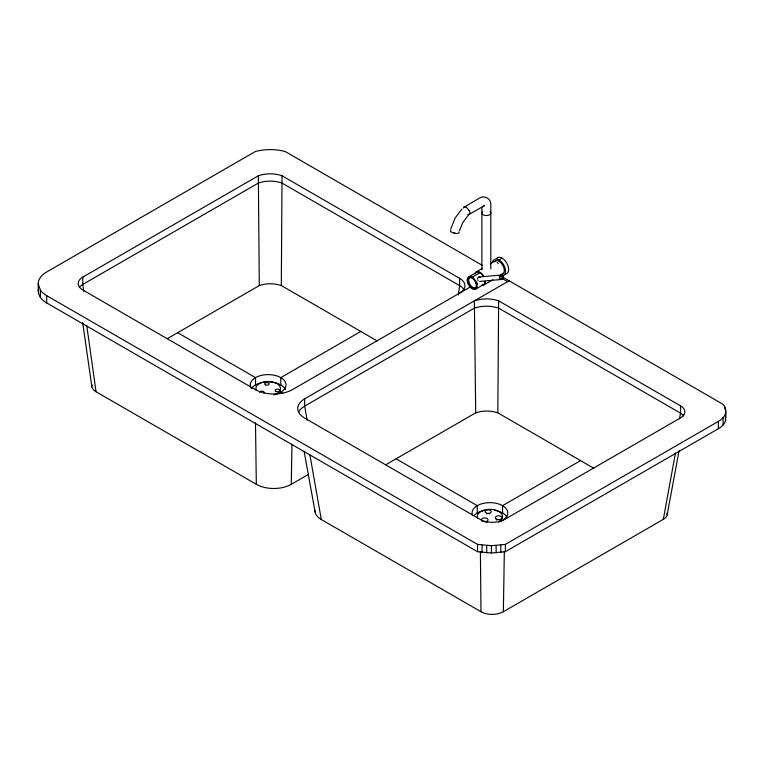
<?xml version="1.0" encoding="UTF-8"?>
<svg xmlns="http://www.w3.org/2000/svg" width="764" height="764" viewBox="0 0 764 764"><rect width="100%" height="100%" fill="white"/><g stroke="black" fill="none" stroke-linecap="round" stroke-linejoin="round"><path stroke-width="1.15" d="M377.32 340.983L281.324 285.564L282.021 175.777A22.586 13.045 0 0 0 258.337 175.777L82.789 277.131A15.729 9.082 0 0 0 82.789 289.976L255.138 389.487A26.578 15.347 0 0 0 292.727 389.487L470.93 286.605M593.857 468.294L497.813 412.837L498.634 300.844A23.665 13.666 0 0 0 474.358 300.844L475.714 412.837L385.858 464.722M315.016 510.763A21.478 12.405 0 0 0 321.31 519.53L480.986 611.716A15.824 9.139 0 0 0 503.361 611.716L504.336 551.484M91.881 384.684A14.631 8.442 0 0 0 96.035 391.76L256.322 484.3A24.715 14.268 0 0 0 291.285 484.3L291.953 444.094M458.324 295.028L459.622 285.612L459.622 278.316L282.021 175.777M482.647 265.519L285.239 151.539A35.125 20.275 0 0 0 255.291 151.539L46.699 271.974A29.013 16.751 0 0 0 38.2 283.816L38.448 293.3L40.406 297.521A29.013 16.751 0 0 0 46.699 302.955L477.548 551.704L491.443 552.993L505.338 551.704L718.399 428.699A25.355 14.64 0 0 0 725.542 420.534C725.017 415.138 727.49 408.53 722.897 404.223L502.072 276.73M725.542 420.534L725.771 410.144M679.473 418.958L680.523 413.152L680.523 405.856L498.634 300.844M503.361 611.716L663.333 519.358L675.433 453.1M667.144 514.888L679.081 450.655M450.827 228.808L455.124 218.007L461.914 209.04M459.546 230.547L462.869 222.41L468.456 215.018M490.822 268.985L490.822 204.695C491.309 198.821 484.3 194.772 479.448 198.134L463.633 207.445A4.565 2.216 53.1 0 0 463.433 208.075M467.883 214.436A4.431 2.149 53.1 0 0 468.599 214.541L469.573 213.977M167.335 338.653L259.302 285.564A21.01 12.128 0 0 1 281.324 285.564M469.172 214.378L484.491 205.64L483.45 205.86M360.799 331.442L280.799 377.636L280.799 384.932M476.249 271.898L482.237 268.441M490.221 263.838L495.206 260.954M468.609 276.902L476.507 272.347M498.987 259.922L502.072 258.137M472.133 277.256L480.031 272.691M472.133 278.086L472.926 277.628M475.829 282.68L476.249 284.113A6.026 3.486 60 0 1 471.388 287.436A6.026 3.486 60 0 1 468.638 278.172A6.026 3.486 60 0 1 475.829 282.68L476.612 282.222L476.984 283.664M476.039 283.396L476.832 282.938M472.133 287.933L472.926 287.484M475.657 289.117L483.555 284.561M483.813 285.001L492.79 279.815M500.773 275.212L502.769 274.056M680.523 405.856A14.755 8.519 0 0 1 680.523 417.898L504.737 519.386A17.391 10.037 0 0 1 480.145 519.386L304.674 418.08A23.608 13.628 0 0 1 304.674 398.808L509.101 280.789M291.285 484.3L308.637 474.291M580.573 460.625L502.55 505.663L502.55 512.959M38.2 283.816L40.406 290.224A29.013 16.751 0 0 0 46.699 295.658L477.548 544.407L491.443 545.697L505.338 544.407L718.399 421.403A25.355 14.64 0 0 0 725.542 413.238M464.034 207.034L464.607 206.872A4.431 2.149 53.1 0 1 467.769 208.696L469.106 210.597M479.009 277.017L500.907 275.059M479.716 281.419L501.614 279.471M454.102 232.6L454.838 232.762M502.578 278.764L507.592 281.658M177.668 332.693L255.52 377.636L255.52 384.932M280.799 392.228L282.842 393.412M396.105 458.801L477.28 505.663L477.28 512.959M497.106 262.424L498.204 263.59M725.466 415.902L725.771 417.44M304.139 451.486L315.198 512.377M309.812 454.437L321.31 519.53M307.109 420.143L304.674 406.104L304.674 398.808M82.674 322.484L91.881 386.89M86.762 325.617L96.035 391.76M83.773 291.495L82.789 284.437L82.789 277.131M255.491 422.798L256.322 484.3M480.394 551.484L480.986 611.716M259.302 285.564L258.337 175.777M724.883 407.097L724.883 409.179M723.097 417.65L723.097 424.946M718.399 421.403L718.399 428.699M505.338 544.407L505.338 551.704M500.792 545.124L500.792 552.42M496.142 545.553L496.142 552.849M491.443 545.697L491.443 552.993M486.744 545.553L486.744 552.849M482.094 545.124L482.094 552.42M481.883 207.187L481.883 269.902M477.548 544.407L477.548 551.704M46.699 295.658L46.699 302.955M40.406 290.224L40.406 297.521M459.622 278.316A18.145 10.476 0 0 1 459.622 293.128M475.714 412.837A21.535 12.434 0 0 1 497.813 412.837M667.144 512.873A13.427 7.755 0 0 1 663.333 519.358M38.2 291.113A29.013 16.751 0 0 1 38.448 288.926M79.38 287.379A15.729 9.082 0 0 1 82.789 284.437L258.337 183.083A22.586 13.045 0 0 1 282.021 183.083L459.622 285.612A18.145 10.476 0 0 1 464.311 290.31M683.723 415.912A14.755 8.519 0 0 0 680.523 413.152L498.634 308.14A23.665 13.666 0 0 0 474.358 308.14L304.674 406.104A23.608 13.628 0 0 0 298.571 412.216M250.888 387.606A17.878 10.324 0 0 1 263.16 375.019A17.878 10.324 0 0 1 285.201 381.828A17.878 10.324 0 0 1 273.894 394.702M472.649 515.633A17.878 10.324 0 0 1 483.803 503.266A17.878 10.324 0 0 1 506.112 508.604A17.878 10.324 0 0 1 498.854 521.898M256.284 390.414A12.291 7.096 0 0 1 263.952 381.914A12.291 7.096 0 0 1 279.29 385.581A12.291 7.096 0 0 1 274.305 394.721M477.71 518.498A12.635 7.296 0 0 1 493.181 509.559A12.635 7.296 0 0 1 498.854 521.774M280.025 390.394A12.291 7.096 0 0 1 280.445 392.228M251.356 388.704A17.878 10.324 0 0 1 262.415 382.458M263.532 382.258A17.878 10.324 0 0 1 266.989 381.933M269.32 381.933A17.878 10.324 0 0 1 272.786 382.258M273.894 382.458A17.878 10.324 0 0 1 285.421 389.554M474.434 515.098A17.878 10.324 0 0 1 485.293 510.295M494.537 510.295A17.878 10.324 0 0 1 507.181 517.591M259.626 392.438A2.235 1.289 0 0 1 262.444 391.197A2.235 1.289 0 0 1 263.8 393.088M481.769 520.8A3.352 1.939 0 0 1 483.593 518.03A3.352 1.939 0 0 1 488.005 519.549A3.352 1.939 0 0 1 484.643 521.783M482.972 521.516A3.352 1.939 0 0 1 482.285 521.201M484.739 521.564A3.352 1.939 0 0 1 487.098 522.156M486.592 513.771A3.085 1.786 0 0 1 489.676 513.771M496.285 520.017A3.352 1.939 0 0 1 501.031 520.017M496.39 258.652A9.283 5.358 60 0 1 506.723 263.045A9.283 5.358 60 0 1 505.357 274.19M492.646 261.88A9.283 5.358 60 0 1 502.989 263.8A9.283 5.358 60 0 1 502.273 275.966M494.356 261.746A7.564 4.364 60 0 1 502.769 265.318A7.564 4.364 60 0 1 501.661 274.4M485.379 281.534A7.564 4.364 60 0 1 481.416 285.211M474.864 273.865A7.564 4.364 60 0 1 483.813 276.272M475.714 273.082A7.048 4.068 60 0 1 483.555 276.415M485.016 281.333A7.048 4.068 60 0 1 482.523 284.877M490.221 211.695A4.469 2.579 0 0 1 486.353 215.572A4.469 2.579 0 0 1 482.485 211.695M469.23 210.673A4.565 2.216 53.1 0 1 469.707 214.054M459.002 231.798A4.469 1.795 11.9 0 1 454.293 233.287A4.469 1.795 11.9 0 1 450.951 230.002M476.612 287.149A6.026 3.486 60 0 1 469.535 283.597A6.026 3.486 60 0 1 471.818 277.16M478.044 280.627A2.235 1.767 84.9 0 1 477.786 280.13M477.605 278.994A2.235 1.767 84.9 0 1 480.336 277.408M499.312 276.205A1.91 1.509 84.9 0 1 501.289 275.689A1.91 1.509 84.9 0 1 501.958 278.153A1.91 1.509 84.9 0 1 500.095 279.108M499.446 278.526A1.91 1.509 84.9 0 1 499.226 278.106M476.946 284.303L476.449 282.623A7.048 4.068 60 0 0 468.046 277.351A7.048 4.068 60 0 0 471.264 288.181A7.048 4.068 60 0 0 476.946 284.303M265.538 384.884A2.235 1.289 0 0 0 269.138 384.063A2.235 1.289 0 0 0 266.12 382.668A2.235 1.289 0 0 0 265.538 384.884M276.1 391.483A2.235 1.289 0 0 0 279.614 390.547A2.235 1.289 0 0 0 276.444 389.258A2.235 1.289 0 0 0 276.1 391.483M496.285 519.109A3.352 1.939 0 0 0 501.891 518.24A3.352 1.939 0 0 0 497.794 515.872A3.352 1.939 0 0 0 496.285 519.109M486.592 513.207A3.085 1.786 0 0 0 491.223 511.66A3.085 1.786 0 0 0 486.592 510.123A3.085 1.786 0 0 0 486.592 513.207M499.78 275.957A2.235 1.767 84.9 0 0 501.155 279.481A2.235 1.767 84.9 0 0 502.836 276.348A2.235 1.767 84.9 0 0 499.78 275.957M500 276.148A1.91 1.509 84.9 0 0 501.165 279.156A1.91 1.509 84.9 0 0 502.607 276.482A1.91 1.509 84.9 0 0 500 276.148"/></g></svg>
